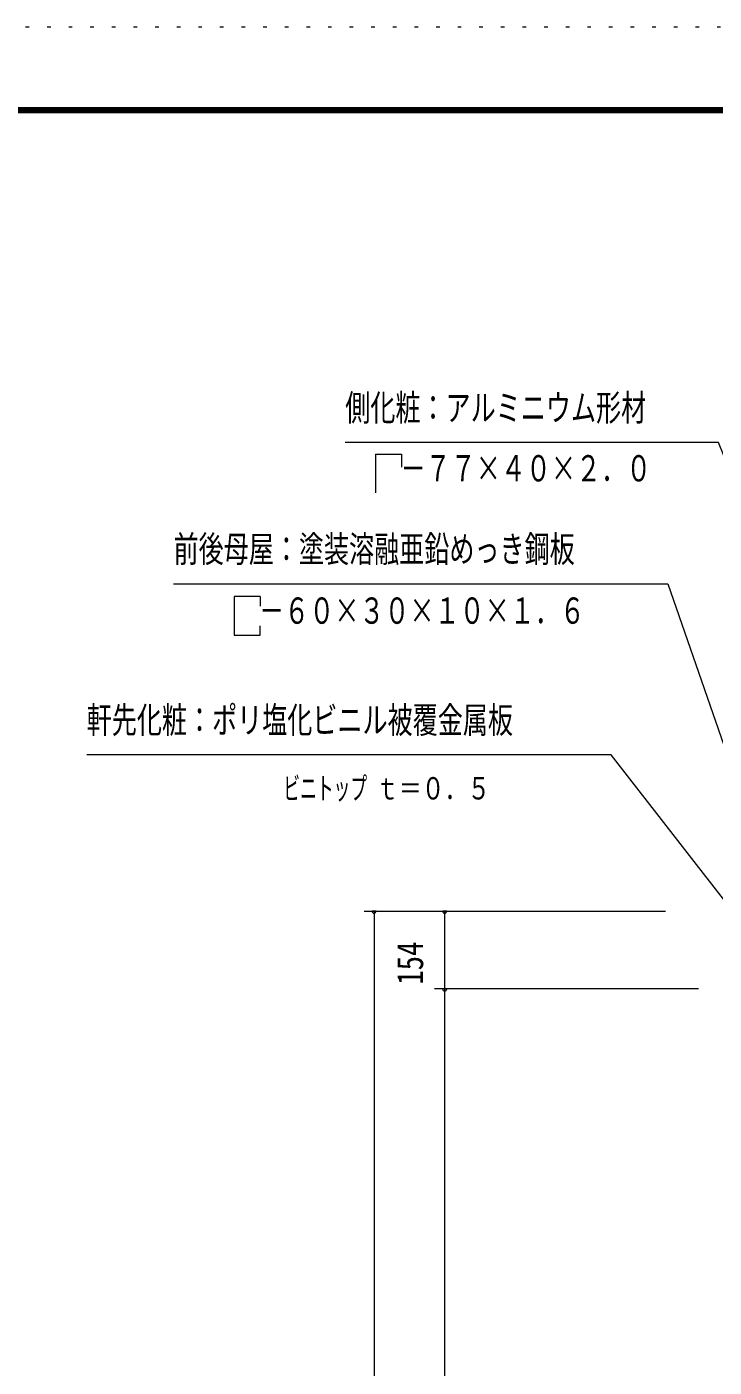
# Model space of a CAD drawing. Units: millimetres, scale not verified. Extents: x -32484 to 32484, y -14700 to 14700.
# Drawn here: x 10413 to 15185, y 5406 to 14700 of the extents above; entities that cross this region are included whole.
import ezdxf
from ezdxf.enums import TextEntityAlignment as Align

# ---------------------------------------------------------------- set-up
doc = ezdxf.new("R2010")
doc.units = ezdxf.units.MM
doc.header["$LTSCALE"] = 50
doc.linetypes.add('USER4', pattern=[3, 0.5, -2.5])
for name, color, linetype, lineweight in [('0-A_2-5DIM', 3, 'Continuous', 18), ('0-C_F-F', 5, 'Continuous', 18), ('0-D_F-E_J_ADD', 3, 'USER4', 18)]:
    doc.layers.add(name, color=color, linetype=linetype, lineweight=lineweight)
doc.styles.add('ＭＳ ゴシック', font='')
doc.styles.get('ＭＳ ゴシック').set_extended_font_data('MS Gothic')

msp = doc.modelspace()

# ---------------------------------------------------------------- linework, layer by layer
at = {"layer": '0-A_2-5DIM'}
for p, q in [((12833.85, 11736.27), (12833.85, 11468.24)), ((12032.24, 10749.26), (12032.24, 10683.72)), ((12754.13, 8567.9), (14847.03, 8567.9)), ((12838.13, 8567.9), (12810.13, 8567.9)), ((12824.12, 8567.9), (12824.12, -1330.09)), ((13328.12, 8567.9), (13300.12, 8567.9)), ((13314.12, -742.09), (13314.12, 8567.9)), ((15074.67, 8028.9), (13244.13, 8028.9)), ((13328.12, 8028.9), (13300.12, 8028.9))]:
    msp.add_line(p, q, dxfattribs=at)
for points in [[(16624.13, 8347.75), (15213.86, 11818.25), (12623.86, 11818.25)], [(12833.85, 11736.27), (13014.15, 11736.27), (13014.15, 11646.12)], [(11431.94, 10838.25), (14861.94, 10838.25), (15739.83, 8314.67)], [(12032.24, 10749.26), (11851.94, 10749.26), (11851.94, 10481.24), (12032.24, 10481.24), (12032.24, 10546.79)], [(15347.14, 8525.47), (14469.15, 9652.9), (10829.15, 9652.9)]]:
    msp.add_lwpolyline(points, dxfattribs=at)
for centre in [(12824.13, 8567.9), (13314.12, 8567.9), (13314.12, 8028.9)]:
    msp.add_arc(centre, 14, 180, 0, dxfattribs=at)
at = {"layer": '0-C_F-F'}
for points in [[(31784.26, 14140), (31784.26, -14000), (-8395.74, -14000), (-8395.74, 14140)], [(31780.76, 14136.5), (-8392.24, 14136.5), (-8392.24, -13996.5), (31780.76, -13996.5)], [(31777.26, 14133), (31777.26, -13993), (-8388.74, -13993), (-8388.74, 14133)], [(31773.76, 14129.5), (31773.76, -13989.5), (-8385.24, -13989.5), (-8385.24, 14129.5)], [(31770.26, 14126), (31770.26, -13986), (-8381.74, -13986), (-8381.74, 14126)], [(31766.76, 14122.5), (31766.76, -13982.5), (-8378.24, -13982.5), (-8378.24, 14122.5)], [(31763.26, 14119), (-8374.74, 14119), (-8374.74, -13979), (31763.26, -13979)], [(31759.76, 14115.5), (-8371.24, 14115.5), (-8371.24, -13975.5), (31759.76, -13975.5)], [(31756.26, 14112), (31756.26, -13972), (-8367.74, -13972), (-8367.74, 14112)], [(31752.76, 14108.5), (-8364.24, 14108.5), (-8364.24, -13968.5), (31752.76, -13968.5)], [(31749.26, 14105), (31749.26, -13965), (-8360.74, -13965), (-8360.74, 14105)]]:
    msp.add_lwpolyline(points, close=True, dxfattribs=at)
at = {"layer": '0-D_F-E_J_ADD', "color": 5}
msp.add_lwpolyline([(32484.26, 14700), (32484.26, -14700), (-9095.74, -14700), (-9095.74, 14700)], close=True, dxfattribs=at)

# ---------------------------------------------------------------- texts
at = {"layer": '0-A_2-5DIM', "color": 7, "style": 'ＭＳ ゴシック'}
for s, height, width, p in [('側化粧：アルミニウム形材', 182.3, 0.7, (12623.85, 11913.12)), ('\u3000－７７×４０×２．０', 182.3, 0.7, (12833.85, 11493.12)), ('前後母屋：塗装溶融亜鉛めっき鋼板', 182.3, 0.7, (11431.94, 10933.13)), ('\u3000－６０×３０×１０×１．６', 182.3, 0.7, (11851.94, 10506.11)), ('軒先化粧：ポリ塩化ビニル被覆金属板', 182.3, 0.7, (10829.15, 9747.77)), ('ビニトップ ', 155, 0.55, (12194.14, 9295.9)), ('ｔ＝０．５', 155, 0.75, (12837.13, 9295.9))]:
    msp.add_text(s, height=height, dxfattribs=dict(at, width=width)).set_placement(p, align=Align.BOTTOM_LEFT)
at = {"layer": '0-A_2-5DIM', "color": 7, "style": 'ＭＳ ゴシック', "width": 0.8}
msp.add_text('154', height=182.3, rotation=90, dxfattribs=at).set_placement((13219.25, 8058.65), align=Align.BOTTOM_LEFT)

doc.saveas('drawing.dxf')
